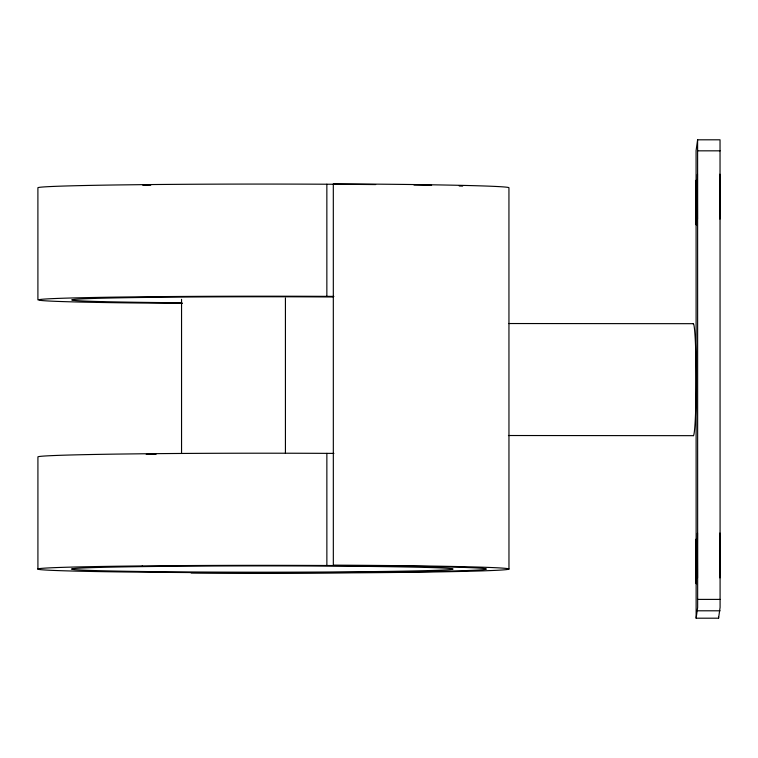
<?xml version="1.0" encoding="UTF-8"?>
<svg xmlns="http://www.w3.org/2000/svg" width="758" height="758" viewBox="0 0 758 758"><rect width="100%" height="100%" fill="white"/><g stroke="black" fill="none" stroke-linecap="round" stroke-linejoin="round"><path stroke-width="1.14" d="M697.606 139.804L697.654 607.376L696.138 618.196L718.565 618.196L720.091 607.376L720.034 139.804L697.606 139.804L696.081 150.624L696.138 618.196M142.836 185.331L150.738 185.227M146.237 454.421L156.053 454.307M697.644 150.833L720.072 150.833M697.673 599.398L720.1 599.398M697.635 610.796L720.062 610.796M508.826 323.533L693.466 323.685M508.429 435.518L693.068 435.67A56.083 2.852 -90 0 0 696.128 378.754A56.083 2.852 -90 0 0 693.058 323.818M718.565 618.196L718.546 616.785M508.969 569.059L508.94 187.785A246.738 4.074 0 0 0 333.312 183.862L333.331 565.146A246.738 4.074 0 0 1 503.682 568.197A246.738 4.074 0 0 1 422.557 572.129L394.226 572.48A246.738 4.074 0 0 1 191.12 572.953M326.85 184.222L326.85 296.359M326.859 453.36L326.869 565.496M285.425 298.008L285.434 453.275M181.55 299.315L181.55 453.407M37.909 299.893L37.9 187.757A224.311 3.705 0 0 1 116.457 184.961L142.201 184.649A224.311 3.705 0 0 1 375.674 184.573M37.919 569.031L37.919 456.894A224.311 3.705 0 0 1 116.467 454.099L142.22 453.786A224.311 3.705 0 0 1 333.89 453.398M413.991 185.037A224.311 3.705 0 0 1 431.615 185.331M459.215 185.985A224.311 3.705 0 0 1 462.645 186.098M182.413 303.371A224.311 3.705 0 0 1 116.467 297.108L142.21 296.785A224.311 3.705 0 0 1 333.89 296.397M181.844 302.764A190.665 3.146 0 0 1 138.326 297.524L160.213 297.259A190.665 3.146 0 0 1 333.501 296.984M696.195 191.641L696.261 224.965L696.261 180.11L696.195 191.641M696.204 555.936L696.28 583.812L696.28 538.957L696.204 555.936M697.398 185.464L697.464 219.043L697.455 174.179L697.398 185.464M697.407 550.014L697.483 577.89L697.474 533.035L697.407 550.014M719.825 185.464L719.892 219.043L719.892 174.179L719.825 185.464M719.835 550.014L719.91 577.89L719.91 533.035L719.835 550.014M142.229 565.923L116.476 566.235A224.311 3.705 0 0 0 81.76 571.257A224.311 3.705 0 0 0 382.231 572.167L407.975 571.854A224.311 3.705 0 0 0 442.7 566.842A224.311 3.705 0 0 0 142.229 565.923M160.222 566.397L138.335 566.662A190.665 3.146 0 0 0 108.83 570.926A190.665 3.146 0 0 0 364.228 571.703L386.116 571.428A190.665 3.146 0 0 0 415.63 567.164A190.665 3.146 0 0 0 160.222 566.397"/></g></svg>
